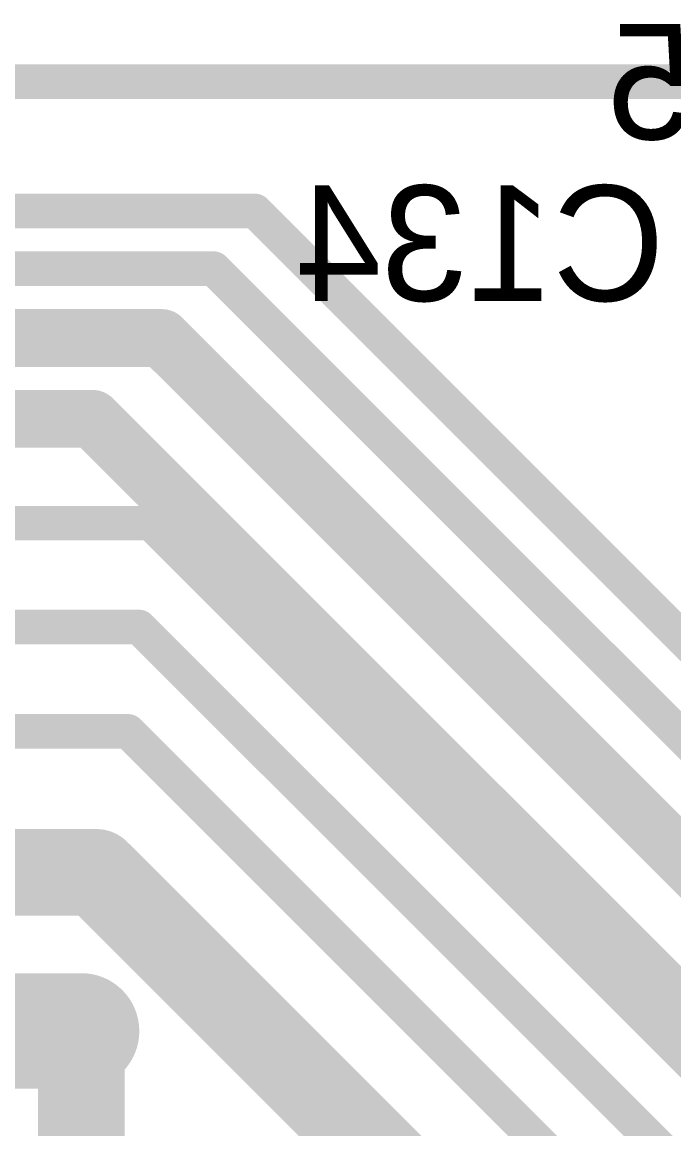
# Model space of a CAD drawing. Header units: millimetres. Extents: x 29 to 180, y 30 to 200.
# Drawn here: x 145.89 to 151.53, y 79.65 to 89.24 of the extents above; entities that cross this region are included whole.
import ezdxf

# ---------------------------------------------------------------- set-up
doc = ezdxf.new("R2010")
doc.units = ezdxf.units.MM
for name, color, linetype in [('BottomLayer', 5, 'Continuous'), ('BottomOverlay', 54, 'Continuous'), ('BottomSolder', 6, 'Continuous'), ('MultiLayer', 9, 'Continuous'), ('TopLayer', 1, 'Continuous'), ('TopSolder', 216, 'Continuous'), ('ViaHoleLayer', 16, 'Continuous')]:
    doc.layers.add(name, color=color, linetype=linetype)

msp = doc.modelspace()

# ---------------------------------------------------------------- linework, layer by layer
at = {"layer": 'BottomLayer'}
for points, const_width in [([(145.19977056, 84.89989116), (147.00010986, 84.89989116)], 0.2999994), ([(147.00010986, 84.89989116), (151.8000012, 80.09999982)], 0.2999994), ([(144.39977216, 83.99989296), (146.90011006, 83.99989296)], 0.2999994), ([(146.90011006, 83.99989296), (151.5000018, 79.40000122)], 0.2999994), ([(145.29599846, 83.0959984), (146.80400408, 83.0959984)], 0.2999994), ([(146.80400408, 83.0959984), (151.00000026, 78.90000221999999)], 0.2999994), ([(145.27500028, 81.87500007999999), (146.53023272, 81.87500007999999)], 0.75000104), ([(146.53023272, 81.87500007999999), (150.47962792, 77.92560488)], 0.75000104), ([(146.40000184, 78.40000067999999), (146.40000184, 80.50000156)], 0.75000104)]:
    msp.add_lwpolyline(points, dxfattribs=dict(at, const_width=const_width))
for points, const_width in [([(146.92511128, 84.89989116, 1), (147.07510844, 84.89989116, 1)], 0.1499997), ([(146.92511128, 84.89989116, 1), (147.07510844, 84.89989116, 1)], 0.1499997), ([(146.82511148, 83.99989296, 1), (146.97510864, 83.99989296, 1)], 0.1499997), ([(146.82511148, 83.99989296, 1), (146.97510864, 83.99989296, 1)], 0.1499997), ([(146.7290055, 83.0959984, 1), (146.87900266, 83.0959984, 1)], 0.1499997), ([(146.7290055, 83.0959984, 1), (146.87900266, 83.0959984, 1)], 0.1499997), ([(146.34273246, 81.87500007999999, 1), (146.71773298, 81.87500007999999, 1)], 0.37500052), ([(146.34273246, 81.87500007999999, 1), (146.71773298, 81.87500007999999, 1)], 0.37500052), ([(146.20000224, 80.50000156, 1), (146.60000144, 80.50000156, 1)], 0.3999992), ([(146.21250158, 80.50000156, 1), (146.5875021, 80.50000156, 1)], 0.37500052)]:
    msp.add_lwpolyline(points, format="xyb", close=True, dxfattribs=dict(at, const_width=const_width))
at = {"layer": 'BottomSolder', "const_width": 0.5015992}
msp.add_lwpolyline([(146.14920224, 80.50000156, 1), (146.65080144, 80.50000156, 1)], format="xyb", close=True, dxfattribs=at)
at = {"layer": 'MultiLayer', "const_width": 0.3999992}
msp.add_lwpolyline([(146.20000224, 80.50000156, 1), (146.60000144, 80.50000156, 1)], format="xyb", close=True, dxfattribs=at)
at = {"layer": 'TopLayer'}
for points, const_width in [([(142.24999998, 88.72500162), (152.14999796, 88.72500162)], 0.2999994), ([(142.27111246, 87.6038888), (147.90321448, 87.6038888)], 0.2999994), ([(147.90321448, 87.6038888), (153.40710238, 82.1000009)], 0.2999994), ([(141.94611184, 87.10388979999999), (147.54611334, 87.10388979999999)], 0.2999994), ([(147.54611334, 87.10388979999999), (153.35000318, 81.29999996)], 0.2999994), ([(130.1038927, 86.503891), (147.0961117, 86.503891)], 0.499999), ([(147.0961117, 86.503891), (152.90000154, 80.70000116)], 0.499999), ([(133.90389272, 85.8038924), (146.49610782, 85.8038924)], 0.499999), ([(146.49610782, 85.8038924), (152.29999766, 80.00000256)], 0.499999), ([(143.20000062, 80.50000156), (146.40000184, 80.50000156)], 1.00000054)]:
    msp.add_lwpolyline(points, dxfattribs=dict(at, const_width=const_width))
for points, const_width in [([(147.8282159, 87.6038888, 1), (147.97821306, 87.6038888, 1)], 0.1499997), ([(147.8282159, 87.6038888, 1), (147.97821306, 87.6038888, 1)], 0.1499997), ([(147.47111476, 87.10388979999999, 1), (147.62111192, 87.10388979999999, 1)], 0.1499997), ([(147.47111476, 87.10388979999999, 1), (147.62111192, 87.10388979999999, 1)], 0.1499997), ([(146.97111322, 86.503891, 1), (147.22111018, 86.503891, 1)], 0.2499995), ([(146.97111322, 86.503891, 1), (147.22111018, 86.503891, 1)], 0.2499995), ([(146.37110934, 85.8038924, 1), (146.6211063, 85.8038924, 1)], 0.2499995), ([(146.37110934, 85.8038924, 1), (146.6211063, 85.8038924, 1)], 0.2499995), ([(146.15000234, 80.50000156, 1), (146.65000134, 80.50000156, 1)], 0.499999), ([(146.20000224, 80.50000156, 1), (146.60000144, 80.50000156, 1)], 0.3999992)]:
    msp.add_lwpolyline(points, format="xyb", close=True, dxfattribs=dict(at, const_width=const_width))
at = {"layer": 'TopSolder', "const_width": 0.5015992}
msp.add_lwpolyline([(146.14920224, 80.50000156, 1), (146.65080144, 80.50000156, 1)], format="xyb", close=True, dxfattribs=at)
at = {"layer": 'ViaHoleLayer', "const_width": 0.2499995}
msp.add_lwpolyline([(146.27500336, 80.50000156, 1), (146.52500032, 80.50000156, 1)], format="xyb", close=True, dxfattribs=at)

# ---------------------------------------------------------------- texts
at = {"layer": 'BottomOverlay', "text_generation_flag": 2}
for s, p in [('C125', (154.14999904, 88.22500262)), ('C134', (151.44999936, 86.82500288))]:
    msp.add_text(s, height=1.00000054, dxfattribs=at).set_placement(p)

doc.saveas('drawing.dxf')
